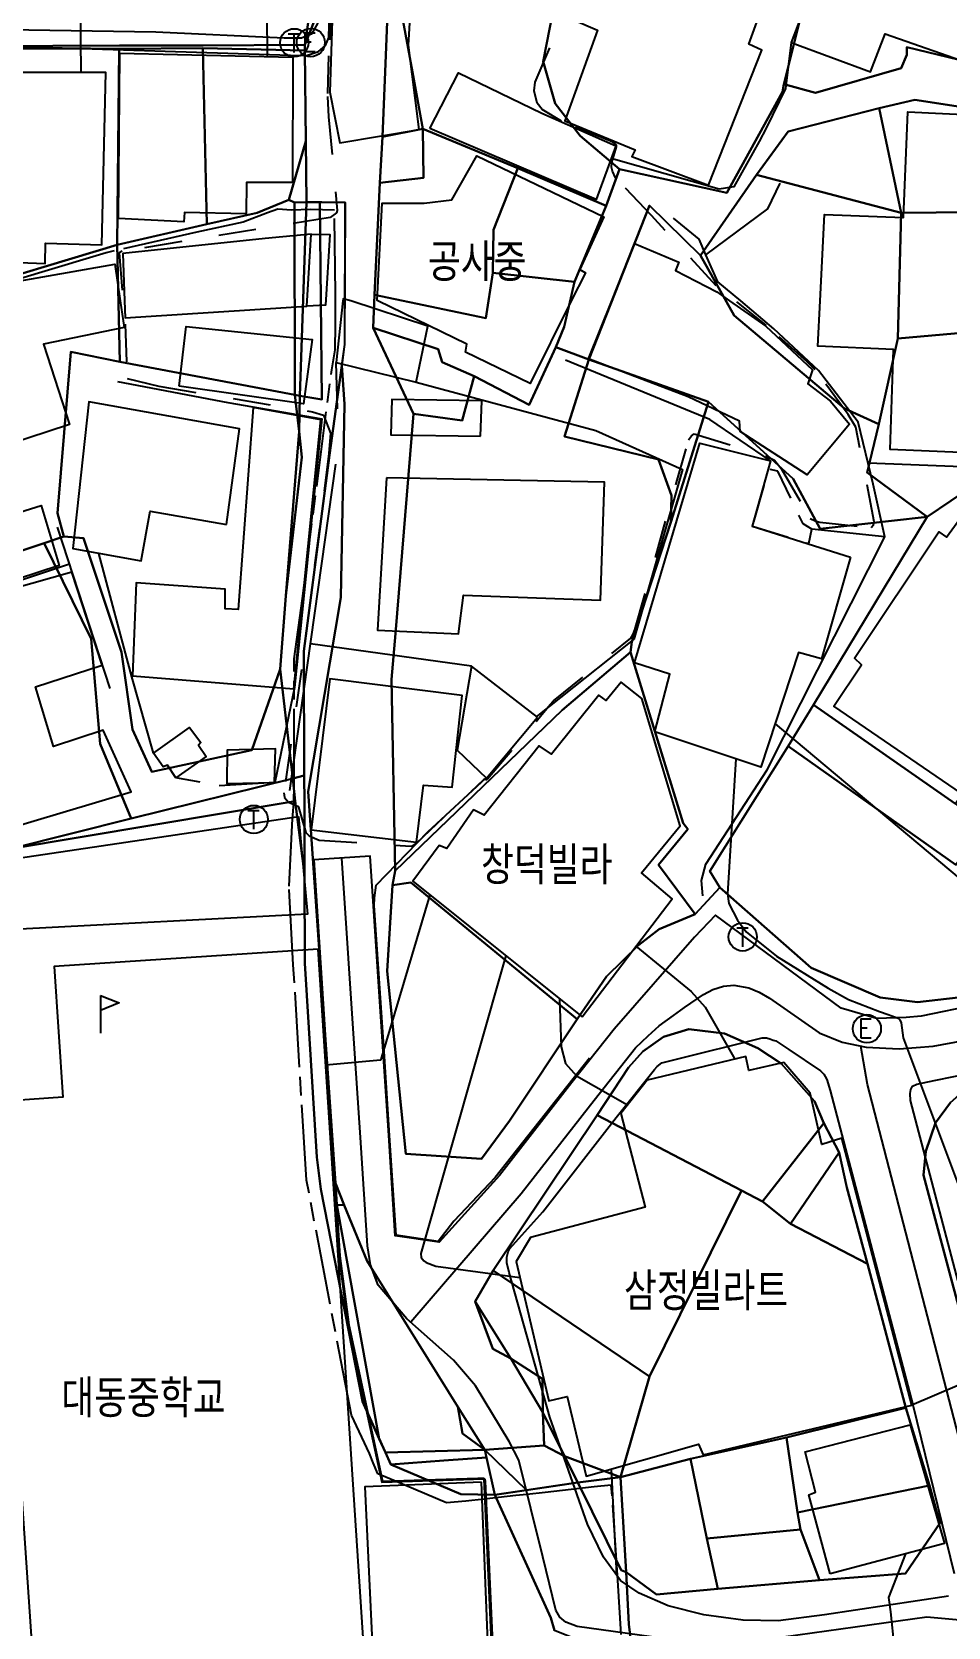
# Model space of a CAD drawing. Header units: feet. Extents: x 197796 to 199821, y 552499 to 555392.
# Drawn here: x 198938 to 198986.7, y 553623.1 to 553707.9 of the extents above; entities that cross this region are included whole.
import ezdxf

# ---------------------------------------------------------------- set-up
doc = ezdxf.new("R2010")
doc.units = ezdxf.units.FT
doc.header["$MEASUREMENT"] = 0
for name, pattern in [('ANYANG3', [3, 2, -1]), ('ANYANG6', [4, 2, -2]), ('JEON', [12, 4, -0.5, 1, -0.5, 4, -0.5, 1, -0.5])]:
    doc.linetypes.add(name, pattern=pattern)
for name, color, linetype in [('AAA001', 7, 'CONTINUOUS'), ('AAA002', 7, 'CONTINUOUS'), ('AAA004', 7, 'ANYANG3'), ('AAA008', 7, 'CONTINUOUS'), ('AAB114', 7, 'CONTINUOUS'), ('AAC001', 7, 'CONTINUOUS'), ('AD002', 7, 'CONTINUOUS'), ('AD0022', 1, 'CONTINUOUS'), ('AE150', 7, 'CONTINUOUS'), ('AZ0202', 7, 'CONTINUOUS'), ('AZ0203', 7, 'CONTINUOUS'), ('CAA001', 7, 'CONTINUOUS'), ('CAA002', 30, 'CONTINUOUS'), ('DZ001', 7, 'ANYANG6'), ('EA0018', 7, 'JEON'), ('wipco_지적', 20, 'CONTINUOUS'), ('ZC002', 7, 'CONTINUOUS'), ('ZC500', 7, 'CONTINUOUS')]:
    doc.layers.add(name, color=color, linetype=linetype)
doc.styles.add('GHS', font='ROMANS', dxfattribs={"bigfont": 'NGSW.shx'})
doc.styles.add('NGSW', font='ROMANS.shx', dxfattribs={"bigfont": 'NGSW.shx'})

# ---------------------------------------------------------------- blocks, each defined once
blk = doc.blocks.new('AZ0203')
at = {"layer": 'AZ0203'}
blk.add_circle((0, 0), 0.75, dxfattribs=at)
at = {"layer": 'AZ0203', "style": 'GHS'}
blk.add_text('T', height=1, dxfattribs=at).set_placement((-0.362, -0.524))
blk = doc.blocks.new('AZ0202')
at = {"layer": 'AZ0202'}
blk.add_circle((0, 0), 0.75, dxfattribs=at)
at = {"layer": 'AZ0202', "style": 'GHS'}
blk.add_text('E', height=1, dxfattribs=at).set_placement((-0.496, -0.477))
blk = doc.blocks.new('AAB114')
at = {"layer": 'AAB114'}
for points in [[(0, 2), (1, 1.6), (0, 1.2)], [(0, 2), (0, 0)]]:
    blk.add_lwpolyline(points, dxfattribs=at)

msp = doc.modelspace()

# ---------------------------------------------------------------- linework, layer by layer
at = {"layer": 'AAA001', "color": 255, "flags": 128}
for points in [[(198979.14, 553715.63), (198970.5, 553718.8), (198966.76, 553708.52), (198968.04, 553707.97), (198966.3, 553703.15), (198970.05, 553701.61), (198969.87, 553701.26), (198973.95, 553699.73), (198976.78, 553706.9), (198976.1, 553707.23)], [(198957.52, 553714.09), (198956.98, 553714.18), (198956.89, 553717.05), (198954.81, 553717.24), (198953.95, 553709.01), (198953.82, 553704.67), (198954.35, 553701.98), (198958.56, 553702.7), (198958, 553707.17), (198958.28, 553711.91), (198957.37, 553711.95)], [(198981.3, 553715.07), (198978.34, 553707.31), (198982.56, 553705.75), (198983.35, 553707.78), (198991.77, 553704.84), (198993.44, 553709.62), (198990.57, 553710.73), (198990.8, 553711.61)], [(198951.85, 553706.54), (198951.83, 553699.88), (198949.38, 553699.88), (198949.37, 553698.22), (198946.08, 553698.29), (198946.05, 553697.79), (198942.58, 553697.96), (198942.65, 553706.75)], [(198932.77, 553694.8), (198935.44, 553694.7), (198935.45, 553695.69), (198938.67, 553695.58), (198938.69, 553696.66), (198941.68, 553696.57), (198941.9, 553705.72), (198932.77, 553705.73), (198932.2, 553705.7), (198932.11, 553694.79)], [(198959.13, 553702.74), (198960.65, 553705.71), (198965.08, 553703.56), (198969.02, 553701.83), (198967.97, 553698.98)], [(198979.88, 553693.58), (198980.11, 553698.18), (198984.32, 553698.02), (198984.54, 553703.63), (198991.93, 553703.27), (198991.48, 553693.58), (198991.09, 553685.37), (198983.61, 553685.68), (198983.79, 553691), (198979.76, 553691.18)], [(198956.36, 553693.59), (198956.33, 553693.6), (198956.6, 553698.77), (198958.83, 553698.78), (198960.3, 553698.95), (198961.63, 553701.29), (198968.38, 553698.05), (198967.1, 553695.26), (198967.4, 553695.08), (198966.65, 553693.59), (198964.47, 553689.2), (198961.02, 553690.86), (198961.1, 553691.28)], [(198942.9, 553693.59), (198942.93, 553692.68), (198952.58, 553693.31), (198952.6, 553693.59), (198952.81, 553697.14), (198950.38, 553696.9), (198942.8, 553696.1)], [(198975.07, 553693.59), (198976.99, 553692.24), (198979.48, 553689.93), (198979.23, 553689.18), (198980.43, 553688.26), (198981.44, 553687.04), (198979.19, 553684.34), (198975.63, 553686.65), (198975.6, 553687.19), (198972.86, 553688.49), (198967.57, 553690.51), (198968.8, 553693.59), (198970.02, 553696.63), (198972.37, 553695.65), (198972.19, 553695.2), (198974.39, 553694.06)], [(198932.76, 553689.92), (198933.8, 553690.27), (198933.15, 553693.59), (198933.09, 553693.9), (198942.38, 553695.54), (198942.67, 553693.59), (198942.87, 553692.17), (198938.58, 553691.28), (198939.97, 553687.02), (198934.38, 553685.19), (198935.38, 553681.76), (198938.46, 553682.72), (198939.42, 553679.53), (198932.76, 553677.35), (198931.45, 553676.77), (198927.95, 553689.73), (198929.6, 553691.47), (198931.26, 553693.02), (198932.77, 553692.98)], [(198954.51, 553693.59), (198954.15, 553690.32), (198958.41, 553689.26), (198959.02, 553692.24), (198954.92, 553693.59), (198954.52, 553693.7)], [(198945.8, 553689.05), (198946.18, 553692.22), (198952.88, 553691.54), (198952.41, 553688.11)], [(198948.32, 553681.7), (198949, 553686.79), (198940.99, 553688.23), (198940.14, 553680.42), (198943.77, 553679.78), (198944.26, 553682.42)], [(198953.34, 553687.27), (198949.74, 553687.92), (198948.94, 553677.18), (198948.25, 553677.23), (198948.24, 553678.27), (198943.52, 553678.61), (198943.31, 553673.67), (198951.9, 553672.97), (198952.66, 553680.56)], [(198961.82, 553686.4), (198961.9, 553688.28), (198957.11, 553688.34), (198957.05, 553686.46)], [(198981.5, 553679.97), (198979.95, 553674.57), (198978.74, 553674.9), (198976.73, 553668.81), (198971.09, 553670.68), (198971.89, 553673.75), (198970.02, 553674.35), (198973.48, 553686.03), (198977.24, 553685.09), (198976.27, 553681.62)], [(198956.82, 553684.19), (198956.35, 553676.08), (198960.66, 553675.9), (198960.92, 553677.94), (198968.2, 553677.69), (198968.42, 553683.96)], [(198987.41, 553667.41), (198980.61, 553672.05), (198982.08, 553674.24), (198981.71, 553674.6), (198986.2, 553681.32), (198986.6, 553681.03), (198988.39, 553683.49), (198995.15, 553678.88)], [(198952.81, 553665.48), (198958.42, 553664.82), (198958.8, 553667.86), (198960.31, 553667.75), (198960.84, 553672.62), (198953.81, 553673.5)], [(198964.85, 553671.46), (198961.34, 553674.18), (198960.59, 553669.72), (198962.15, 553668.23)], [(198945.63, 553668.25), (198945.18, 553668.92), (198944.94, 553668.82), (198944.44, 553669.56), (198946.35, 553670.92), (198946.96, 553670.12), (198946.83, 553669.97), (198947.23, 553669.37)], [(198950.87, 553668), (198950.93, 553669.78), (198948.36, 553669.72), (198948.34, 553667.94)], [(198952.14, 553666.19), (198952.62, 553661), (198937, 553660.19), (198936.41, 553663.85)]]:
    msp.add_lwpolyline(points, close=True, dxfattribs=at)
msp.add_lwpolyline([(198932.76, 553677.1), (198935.17, 553668.54), (198933.57, 553667.98), (198934.28, 553664.83), (198943.25, 553667.5), (198941.76, 553670.77), (198939.12, 553669.9), (198938.16, 553673.08), (198941.71, 553674.23), (198940.09, 553679.17), (198932.76, 553677.1)], dxfattribs=at)
at = {"layer": 'AAA002', "color": 255, "flags": 128}
for points in [[(198967.23, 553655.54), (198972.01, 553661.82), (198970.38, 553663.2), (198972.44, 553665.69), (198970.4, 553672.46), (198969.31, 553673.33), (198968.51, 553672.35), (198968.12, 553672.63), (198965.6, 553669.5), (198964.94, 553669.94), (198962.02, 553666.26), (198961.45, 553666.55), (198960.03, 553664.49), (198959.63, 553664.64), (198958.23, 553662.75)], [(198984.76, 553634.91), (198981.03, 553649.09), (198979.98, 553648.76), (198979.35, 553651.48), (198977.96, 553653.11), (198976.1, 553652.69), (198975.93, 553653.44), (198970.68, 553652.18), (198969.29, 553650.41), (198970.58, 553645.43), (198964.49, 553643.81), (198963.72, 553642.54), (198965.45, 553635.13), (198966.44, 553635.36), (198967.45, 553631.14), (198973.41, 553632.83), (198973.67, 553632.27)]]:
    msp.add_lwpolyline(points, close=True, dxfattribs=at)
at = {"layer": 'AAA004', "color": 255, "flags": 128}
msp.add_lwpolyline([(198976.28, 553681.62), (198979.29, 553680.69), (198979.45, 553681.46), (198978.98, 553681.74), (198977.64, 553684.53), (198977.14, 553684.65)], close=True, dxfattribs=at)
at = {"layer": 'AAA008', "color": 255, "flags": 128}
for points in [[(198932.75, 553639.82), (198936.75, 553640.07), (198939.44, 553600.49), (198957.06, 553600.07), (198953.19, 553659.13), (198939.16, 553658.22), (198939.62, 553651.27), (198932.75, 553650.79), (198914.92, 553649.16), (198915.61, 553638.81)], [(198980.42, 553625.94), (198979.29, 553630.14), (198979.63, 553630.29), (198979.08, 553632.42), (198984.68, 553633.87), (198986.49, 553627.55)], [(198961.88, 553630.81), (198955.67, 553630.56), (198956.53, 553612.53), (198962.58, 553612.94)]]:
    msp.add_lwpolyline(points, close=True, dxfattribs=at)
at = {"layer": 'AAC001', "color": 255, "flags": 128}
for points in [[(198978.34, 553707.31), (198978.05, 553704.87), (198977.01, 553702.77), (198976.64, 553702.06), (198975.3, 553699.65), (198974.52, 553699.53), (198968.77, 553701.15)], [(198973.81, 553696.04), (198977.11, 553698.48), (198977.75, 553699.84)], [(198975.66, 553693.59), (198974.45, 553694.6), (198973.81, 553696.04), (198973.45, 553696.86), (198972.09, 553697.99)], [(198973.65, 553661.98), (198973.57, 553662.78), (198973.8, 553663.65), (198977.06, 553668.66), (198983.33, 553681.04), (198982.71, 553683.85), (198981.9, 553687.14), (198979.79, 553689.88), (198977.43, 553692.1), (198975.66, 553693.59)], [(198977.24, 553685.09), (198974.02, 553687.28), (198966.34, 553690.43)], [(198954.22, 553687.85), (198954.15, 553690.32)], [(198942.52, 553689.3), (198948.38, 553688.19), (198953.39, 553687.32), (198951.94, 553673.05), (198950.88, 553667.99), (198947.92, 553667.81)], [(198958.41, 553689.26), (198967.96, 553686.69), (198972.56, 553684.63), (198969.98, 553675.6)], [(198951.68, 553667.56), (198954.13, 553684.91)], [(198991.03, 553684.62), (198982.43, 553684.96)], [(198939.32, 553681.57), (198942.12, 553672.99)], [(198983.33, 553681.04), (198979.45, 553681.46)], [(198944.44, 553669.56), (198943.29, 553673.6), (198941.53, 553680.17)], [(198939.96, 553679.6), (198932.76, 553677.2)], [(198961.34, 553674.18), (198952.78, 553675.36)], [(198964.81, 553671.48), (198969.98, 553675.6)], [(198946.91, 553668.01), (198945.63, 553668.25)], [(198967.62, 553653.35), (198962.61, 553647), (198960.4, 553644.68), (198959.57, 553643.61), (198957.33, 553643.94), (198956.99, 553649.23), (198956.71, 553653.43), (198956.17, 553661.45), (198956.18, 553661.87), (198956.28, 553662.54), (198959.03, 553665.37), (198962.13, 553668.24)], [(198953.61, 553653.23), (198953.89, 553649.03), (198954.29, 553642.84), (198954.77, 553639.17), (198956.58, 553630.82), (198962, 553630.99)], [(198990.92, 553637.53), (198984.76, 553634.91)], [(198968.77, 553631.51), (198969.05, 553625.89)], [(198962, 553630.99), (198962.46, 553620.74)]]:
    msp.add_lwpolyline(points, dxfattribs=at)
at = {"layer": 'AD002', "color": 255, "flags": 128}
for points in [[(198908.41, 553703.8), (198908.36, 553705.31), (198908.27, 553707.94), (198912.22, 553707.98), (198918.6, 553708.08), (198921.74, 553708.01), (198929.16, 553707.97), (198934.41, 553708.05), (198944.56, 553707.88), (198951.39, 553707.57), (198952.31, 553707.57), (198952.87, 553707.8), (198953.18, 553708.32), (198953.43, 553711.9), (198953.86, 553714.9), (198954.37, 553718.04), (198955.28, 553722.26), (198956.12, 553725.81), (198956.51, 553727.86), (198956.54, 553729.4), (198956.21, 553730.62), (198955.09, 553733.59), (198952.66, 553740.46)], [(198970.92, 553622.59), (198966.97, 553623.14), (198966.36, 553623.38), (198966.05, 553623.64), (198965.83, 553624.01), (198965.13, 553626.85), (198963.86, 553631.98), (198963.34, 553632.98), (198961.55, 553635.93), (198960.39, 553637.29), (198957.91, 553639.5), (198956.39, 553641.29), (198955.98, 553642.37), (198955.81, 553643.37), (198955.44, 553649.13), (198955.16, 553653.33), (198954.45, 553663.98)], [(198958.11, 553639.33), (198963.99, 553646.15), (198967.86, 553651.12), (198970.07, 553653.9), (198970.74, 553654.54), (198971.33, 553655.06), (198972.09, 553655.62), (198972.67, 553656.03), (198973.68, 553656.73), (198974.17, 553656.99), (198974.74, 553657.18), (198975.3, 553657.22), (198976.1, 553657.08), (198976.64, 553656.85), (198977.2, 553656.54), (198979.83, 553654.69), (198981.05, 553654.19), (198982.33, 553653.93), (198984.08, 553653.84), (198985.9, 553653.99), (198988.68, 553654.49)], [(199003.98, 553522.69), (199007.72, 553532.35), (199010.3, 553538.03), (199010.66, 553539.42), (199010.73, 553541.03), (199007.9, 553553.46), (199005.03, 553564.74), (199002.12, 553576.24), (198999.23, 553586.45), (198997.58, 553591.85), (198994.88, 553602.07), (198989.44, 553620.2), (198989.21, 553623.31), (198989.17, 553625.24), (198989.02, 553626.27), (198988.14, 553629.79), (198982.41, 553651.94), (198982.05, 553653.98)], [(199021.46, 553620.96), (199019.28, 553623.59), (199017.47, 553625.43), (199014.8, 553627.13), (199012.69, 553628.07), (199010.85, 553628.24), (199009.15, 553628.03), (199001.03, 553625.81), (198992.91, 553623.79), (198990.62, 553623.18), (198985.56, 553623.65), (198976.42, 553622.37)]]:
    msp.add_lwpolyline(points, dxfattribs=at)
at = {"layer": 'AD0022', "color": 255, "flags": 128}
for points in [[(198907.68, 553710.51), (198907.84, 553703.72), (198908.99, 553703.87), (198908.74, 553707.03), (198911.57, 553706.93), (198918.77, 553707.07), (198923.47, 553707.02), (198927.36, 553706.95), (198932.77, 553707.02), (198941.17, 553706.98), (198952.27, 553706.63), (198952.63, 553706.65), (198953.2, 553706.84), (198953.58, 553707.15), (198953.75, 553707.59), (198953.82, 553709.56)], [(198988.19, 553656.18), (198985.26, 553655.58), (198984.46, 553655.5), (198982.88, 553655.46), (198981, 553656), (198974.32, 553660.94), (198973.21, 553659.77), (198968.93, 553654.89), (198966.68, 553652.05), (198962.84, 553647.11), (198959.62, 553643.57), (198957.28, 553643.9), (198956.94, 553649.23), (198956.66, 553653.43), (198955.95, 553664.08), (198952.96, 553663.88), (198953.66, 553653.23), (198953.94, 553649.03), (198954.34, 553642.84), (198954.82, 553639.17), (198956.62, 553630.87), (198961.68, 553631.03), (198962, 553631.02), (198962.06, 553630.98), (198962.08, 553630.87), (198962.47, 553622.3)], [(198986.71, 553624.75), (198980.12, 553623.77), (198977.66, 553623.45), (198975.79, 553623.48), (198973.7, 553623.77), (198971.81, 553624.25), (198970.26, 553624.91), (198969.26, 553625.59), (198968.37, 553626.83), (198967.51, 553628.59), (198965.51, 553634.27), (198963.34, 553641.95), (198963.22, 553642.47), (198963.23, 553642.78), (198963.29, 553643.06), (198963.38, 553643.24), (198965.14, 553645.18), (198969.04, 553650.19), (198971.07, 553652.75), (198971.21, 553652.91), (198971.47, 553653.1), (198972.1, 553653.25), (198976.81, 553654.43), (198977.03, 553654.43), (198977.21, 553654.38), (198977.39, 553654.31), (198977.52, 553654.27), (198978.22, 553653.81), (198979.9, 553652.68), (198980.08, 553652.49), (198980.16, 553652.38), (198980.24, 553652.21), (198980.42, 553651.62), (198984.81, 553634.92), (198987.02, 553625.96)], [(198988.69, 553635.9), (198984.69, 553651.1), (198984.67, 553651.46), (198984.71, 553651.68), (198984.8, 553651.85), (198985.03, 553651.97), (198985.94, 553652.15), (198989.09, 553652.8)]]:
    msp.add_lwpolyline(points, dxfattribs=at)
at = {"layer": 'AE150', "color": 255}
msp.add_lwpolyline([(198952.58, 553693.31), (198952.81, 553697.14), (198953.81, 553697.12), (198953.58, 553693.35), (198952.58, 553693.31)], dxfattribs=at)
at = {"layer": 'CAA001', "color": 255, "elevation": 55, "flags": 128}
msp.add_lwpolyline([(198975.41, 553669.247), (198974.95, 553662.08), (198975.03, 553661.57), (198975.49, 553660.67), (198975.95, 553660.06), (198977.57, 553658.77), (198980.31, 553657.06), (198981.39, 553656.47), (198983.04, 553655.82), (198983.51, 553655.66), (198983.89, 553655.53), (198984.04, 553655.47), (198984.12, 553655.38), (198984.2, 553655.23), (198984.3, 553654.42), (198991.268, 553635.856)], dxfattribs=at)
at = {"layer": 'CAA002', "color": 255, "flags": 128}
for points, elevation in [([(198940.53, 553709.241), (198940.57, 553705.721)], 57), ([(198950.46, 553708.82), (198950.48, 553706.571)], 56), ([(198977.489, 553671.111), (198989.47, 553661.06), (198991.06, 553660.11), (198992.48, 553659.55), (198993.89, 553659.25), (198995.25, 553659.54), (198995.69, 553659.81), (198996.2, 553659.93), (198996.3, 553659.96), (198996.62, 553659.96), (198996.91, 553659.87), (198998.84, 553657.83), (198998.9, 553657.57), (198998.9, 553657.33), (198998.781, 553656.598)], 54), ([(198959.132, 553662.027), (198956.55, 553653.39), (198956.53, 553653.28), (198956.5, 553653.24), (198953.593, 553652.979)], 59), ([(198970.091, 553659.299), (198973.02, 553656.88), (198973.77, 553656.06), (198975.345, 553653.299)], 56), ([(198963.162, 553658.799), (198958.65, 553642.97), (198958.67, 553642.76), (198958.81, 553642.57), (198958.94, 553642.49), (198959.44, 553642.3), (198963.918, 553641.69)], 58), ([(198966.03, 553656.501), (198966.11, 553653.94), (198966.35, 553653.06), (198966.92, 553652.41), (198969.642, 553650.859)], 57), ([(198983.84, 553622.05), (198983.65, 553623.93), (198983.53, 553624.69), (198984.443, 553627.007)], 58)]:
    msp.add_lwpolyline(points, dxfattribs=dict(at, elevation=elevation))
at = {"layer": 'DZ001', "color": 255}
msp.add_lwpolyline([(198953.9, 553709.45), (198953.74, 553706.6), (198953.69, 553704.45), (198953.74, 553703.36), (198954.21, 553698.38), (198954.17, 553698.26), (198953.83, 553698.02), (198942.77, 553696.22), (198942.6, 553696.14), (198942.92, 553692.34), (198943.03, 553689.47), (198944.72, 553689.05), (198952.89, 553687.69), (198953.48, 553687.51), (198953.84, 553686.56), (198953.76, 553685.47), (198952.3, 553673.99), (198951.37, 553667.45), (198951.4, 553667.19), (198951.61, 553666.95), (198952.14, 553666.71), (198952.14, 553666.68), (198952.53, 553665.34), (198952.71, 553665.16), (198953.25, 553664.93), (198958.14, 553664.61), (198958.24, 553664.64), (198958.42, 553664.77), (198962, 553668.16), (198962.06, 553668.18), (198962.13, 553668.16), (198962.17, 553668.16), (198962.2, 553668.18), (198965.02, 553671.51), (198965.52, 553672.14), (198965.71, 553672.33), (198969.81, 553675.66), (198969.95, 553675.87), (198970.03, 553676.11), (198972.89, 553686.2), (198973.05, 553686.41), (198973.19, 553686.52), (198976.97, 553685.35), (198977.45, 553685.12), (198977.82, 553684.68), (198979.35, 553682.02), (198979.62, 553681.89), (198979.86, 553681.82), (198982.59, 553681.55), (198982.72, 553681.68), (198982.76, 553681.85), (198981.78, 553686.87), (198981.38, 553687.55), (198979.62, 553689.92), (198979.19, 553690.34), (198977.02, 553692.3), (198974.36, 553694.39), (198970.91, 553698.13), (198969.01, 553700.12), (198968.84, 553700.48), (198968.79, 553700.7), (198968.8, 553700.94), (198969.06, 553701.78), (198969.05, 553701.88), (198968.97, 553701.95), (198968.73, 553702.08), (198966.13, 553703.14), (198965.1, 553703.75), (198964.84, 553704.09), (198964.67, 553704.75), (198964.73, 553705.2), (198968.37, 553713.77)], dxfattribs=at)
at = {"layer": 'EA0018', "color": 255}
msp.add_lwpolyline([(198969.31, 553622.72), (198969.12, 553625.6), (198968.78, 553630.66), (198967.86, 553630.56), (198965.27, 553630.27), (198964.29, 553630.16), (198963.71, 553630.1), (198962.02, 553629.91), (198961.05, 553629.81), (198960.01, 553629.71), (198957.22, 553630.9), (198956.36, 553631.26), (198956.11, 553631.84), (198955.92, 553632.33), (198954.96, 553634.38), (198952.57, 553646.87), (198951.87, 553658.31), (198951.64, 553662.48), (198951.82, 553666.08), (198951.89, 553666.87), (198951.91, 553667.9), (198951.92, 553674.57), (198952.35, 553677.77), (198953.91, 553689.92), (198954.09, 553690.99), (198954.11, 553692.31), (198954.12, 553693.97), (198954.06, 553698.41), (198952.78, 553698.44), (198951.77, 553698.41), (198951.04, 553698.46), (198950.5, 553698.26), (198949.21, 553697.77), (198946.73, 553697.24), (198941.92, 553696.14), (198941.03, 553695.87), (198933.25, 553693.54)], dxfattribs=at)
at = {"layer": 'wipco_지적', "color": 20}
for points in [[(198969.622, 553719.177), (198980.541, 553715.213), (198979.86, 553712.747), (198977.955, 553705.094), (198977.875, 553704.698), (198974.916, 553699.328), (198969.219, 553700.582), (198967.121, 553702.358), (198965.788, 553704.083), (198965.154, 553706.311), (198966.531, 553713.379), (198966.888, 553714.504), (198967.938, 553714.373), (198968.375, 553715.399), (198969.622, 553719.177)], [(198980.541, 553715.213), (198983.815, 553714.002), (198991.958, 553711.036), (198993.127, 553708.338), (198992.445, 553706.486), (198992.253, 553705.192), (198989.914, 553705.756), (198984.5, 553707.063), (198984.493, 553706.666), (198984.198, 553705.954), (198979.632, 553704.641), (198977.955, 553705.094), (198979.86, 553712.747), (198980.541, 553715.213)], [(198959.834, 553713.529), (198966.531, 553713.379), (198965.154, 553706.311), (198965.788, 553704.083), (198967.121, 553702.358), (198969.219, 553700.582), (198968.509, 553698.628), (198963.807, 553700.63), (198958.76, 553702.731), (198958.2, 553705.756), (198957.689, 553708.522), (198958.718, 553711.302), (198959.615, 553713.507), (198959.834, 553713.529)], [(198952.78, 553709.199), (198952.478, 553707.2), (198947.072, 553707.164), (198942.627, 553707.165), (198931.953, 553707.107), (198925.14, 553707.108), (198920.282, 553707.137), (198918.912, 553707.178), (198912.774, 553707.116), (198913.401, 553708.871), (198920.006, 553708.957), (198920.713, 553708.957), (198926.75, 553709.015), (198931.824, 553709.009), (198942.141, 553709.126), (198952.78, 553709.199)], [(198952.78, 553709.199), (198953.284, 553709.202), (198952.478, 553707.2), (198952.78, 553709.199)], [(198957.689, 553708.522), (198958.2, 553705.756), (198958.76, 553702.731), (198956.607, 553702.311), (198956.745, 553705.756), (198956.852, 553708.415), (198957.689, 553708.522)], [(198947.061, 553707.019), (198942.608, 553706.975), (198931.953, 553707.107), (198942.627, 553707.165), (198947.072, 553707.164), (198952.478, 553707.2), (198952.481, 553706.898), (198947.061, 553707.019)], [(198931.953, 553707.107), (198942.608, 553706.975), (198942.495, 553696.572), (198933.777, 553693.944), (198932.013, 553694.479), (198931.953, 553707.107)], [(198942.608, 553706.975), (198947.061, 553707.019), (198947.272, 553697.66), (198942.495, 553696.572), (198942.608, 553706.975)], [(198952.481, 553706.898), (198952.529, 553702.081), (198951.633, 553698.958), (198949.94, 553698.268), (198947.272, 553697.66), (198947.061, 553707.019), (198952.481, 553706.898)], [(198983.015, 553703.83), (198984.917, 553704.272), (198991.842, 553703.2), (198991.632, 553698.334), (198984.189, 553698.269), (198983.015, 553703.83)], [(198978.189, 553702.589), (198983.015, 553703.83), (198984.189, 553698.269), (198976.508, 553700.281), (198978.189, 553702.589)], [(198963.807, 553700.63), (198962.511, 553697.355), (198962.475, 553695.08), (198962.102, 553692.674), (198956.193, 553693.901), (198956.477, 553699.853), (198958.796, 553700.128), (198958.76, 553702.731), (198963.807, 553700.63)], [(198956.607, 553702.311), (198958.76, 553702.731), (198958.796, 553700.128), (198956.477, 553699.853), (198956.607, 553702.311)], [(198951.633, 553698.958), (198952.529, 553702.081), (198952.574, 553698.832), (198951.933, 553698.807), (198951.633, 553698.958)], [(198968.509, 553698.628), (198966.829, 553694.598), (198962.475, 553695.08), (198962.511, 553697.355), (198963.807, 553700.63), (198968.509, 553698.628)], [(198984.189, 553698.269), (198984.018, 553691.579), (198982.998, 553687.03), (198981.185, 553687.866), (198975.304, 553692.81), (198973.526, 553695.99), (198976.508, 553700.281), (198984.189, 553698.269)], [(198951.933, 553698.807), (198951.954, 553688.592), (198942.652, 553690.356), (198942.495, 553696.572), (198947.272, 553697.66), (198949.94, 553698.268), (198951.633, 553698.958), (198951.933, 553698.807)], [(198954.443, 553690.158), (198953.786, 553685.387), (198952.434, 553674.969), (198952.451, 553668.366), (198951.846, 553668.21), (198951.168, 553674.023), (198951.48, 553677.916), (198952.329, 553685.285), (198952.179, 553686.65), (198952.213, 553688.537), (198953.384, 553688.344), (198953.274, 553698.829), (198953.377, 553698.829), (198954.631, 553698.81), (198954.6, 553691.284), (198954.443, 553690.158)], [(198952.213, 553688.537), (198951.954, 553688.592), (198951.933, 553698.807), (198952.574, 553698.832), (198952.213, 553688.537)], [(198953.274, 553698.829), (198953.384, 553688.344), (198952.213, 553688.537), (198952.574, 553698.832), (198953.274, 553698.829)], [(198973.526, 553695.99), (198975.304, 553692.81), (198981.185, 553687.866), (198982.998, 553687.03), (198982.392, 553684.468), (198985.568, 553682.119), (198979.89, 553681.469), (198978.45, 553684.128), (198973.949, 553688.22), (198967.587, 553690.469), (198970.812, 553698.654), (198973.526, 553695.99)], [(198991.632, 553698.334), (198991.442, 553692.248), (198984.018, 553691.579), (198984.189, 553698.269), (198991.632, 553698.334)], [(198933.777, 553693.944), (198942.495, 553696.572), (198942.652, 553690.356), (198940.036, 553690.883), (198939.338, 553682.301), (198939.661, 553681.06), (198938.614, 553680.72), (198931.295, 553678.27), (198929.705, 553684.493), (198929.322, 553685.295), (198928.051, 553688.219), (198927.155, 553688.935), (198933.777, 553693.944)], [(198966.829, 553694.598), (198966.279, 553692.2), (198965.831, 553691.12), (198964.406, 553688.062), (198961.492, 553689.584), (198959.779, 553690.33), (198959.574, 553691.016), (198956.112, 553692.155), (198956.193, 553693.901), (198962.102, 553692.674), (198962.475, 553695.08), (198966.829, 553694.598)], [(198958.263, 553687.59), (198956.112, 553692.155), (198959.574, 553691.016), (198959.779, 553690.33), (198961.492, 553689.584), (198960.85, 553687.233), (198958.263, 553687.59)], [(198991.442, 553692.248), (198991.254, 553688.831), (198991.824, 553687.256), (198991.524, 553684.955), (198988.094, 553683.806), (198985.568, 553682.119), (198982.392, 553684.468), (198982.998, 553687.03), (198984.018, 553691.579), (198991.442, 553692.248)], [(198951.954, 553688.592), (198952.179, 553686.65), (198951.48, 553677.916), (198951.168, 553674.023), (198949.665, 553669.716), (198944.35, 553668.566), (198943.322, 553670.819), (198942.735, 553674.916), (198940.71, 553680.974), (198939.661, 553681.06), (198939.338, 553682.301), (198940.036, 553690.883), (198942.652, 553690.356), (198951.954, 553688.592)], [(198967.587, 553690.469), (198966.294, 553686.375), (198971.281, 553685.152), (198971.979, 553683.25), (198971.951, 553681.832), (198969.874, 553675.466), (198969.808, 553674.913), (198966.162, 553671.838), (198957.289, 553663.3), (198957.095, 553673.463), (198957.297, 553675.904), (198958.263, 553687.59), (198960.85, 553687.233), (198961.492, 553689.584), (198964.406, 553688.062), (198965.831, 553691.12), (198967.587, 553690.469)], [(198967.587, 553690.469), (198973.949, 553688.22), (198971.951, 553681.832), (198971.979, 553683.25), (198971.281, 553685.152), (198966.294, 553686.375), (198967.587, 553690.469)], [(198954.105, 553646.7), (198954.184, 553645.55), (198956.439, 553633.124), (198955.544, 553635.098), (198953.328, 553646.378), (198953.113, 553648.09), (198952.486, 553658.4), (198952.471, 553663.125), (198952.468, 553666.935), (198952.451, 553668.366), (198952.434, 553674.969), (198953.786, 553685.387), (198954.443, 553690.158), (198954.589, 553688.104), (198954.396, 553677.82), (198952.661, 553667.517), (198954.105, 553646.7)], [(198952.179, 553686.65), (198951.954, 553688.592), (198952.213, 553688.537), (198952.179, 553686.65)], [(198971.951, 553681.832), (198973.949, 553688.22), (198978.45, 553684.128), (198979.89, 553681.469), (198985.568, 553682.119), (198979.539, 553672.127), (198978.176, 553669.931), (198974.022, 553663.291), (198974.55, 553662.418), (198973.241, 553660.99), (198971.283, 553663.615), (198972.852, 553665.511), (198972.605, 553665.828), (198969.808, 553674.913), (198969.874, 553675.466), (198971.951, 553681.832)], [(198952.329, 553685.285), (198951.48, 553677.916), (198952.179, 553686.65), (198952.329, 553685.285)], [(198991.524, 553684.955), (198993.59, 553684.429), (198994.944, 553683.393), (198996.539, 553682.794), (198995.059, 553678.836), (198987.084, 553666.864), (198979.539, 553672.127), (198985.568, 553682.119), (198988.094, 553683.806), (198991.524, 553684.955)], [(198939.661, 553681.06), (198940.71, 553680.974), (198942.735, 553674.916), (198943.322, 553670.819), (198944.35, 553668.566), (198949.665, 553669.716), (198951.168, 553674.023), (198951.846, 553668.21), (198943.24, 553666.084), (198941.596, 553670.057), (198941.124, 553675.632), (198938.614, 553680.72), (198939.661, 553681.06)], [(198938.614, 553680.72), (198941.124, 553675.632), (198941.596, 553670.057), (198943.24, 553666.084), (198936.827, 553664.467), (198935.161, 553664.074), (198935.051, 553664.03), (198931.927, 553675.701), (198931.295, 553678.27), (198938.614, 553680.72)], [(198969.808, 553674.913), (198972.605, 553665.828), (198972.852, 553665.511), (198971.283, 553663.615), (198973.241, 553660.99), (198971.317, 553660.206), (198970.218, 553659.356), (198968.516, 553657.694), (198966.97, 553655.416), (198958.114, 553662.673), (198957.138, 553662.54), (198957.289, 553663.3), (198966.162, 553671.838), (198969.808, 553674.913)], [(198979.539, 553672.127), (198987.084, 553666.864), (198988.15, 553666.048), (198988.635, 553665.712), (198987.105, 553663.626), (198978.176, 553669.931), (198979.539, 553672.127)], [(198978.176, 553669.931), (198987.105, 553663.626), (198988.635, 553665.712), (198996.438, 553660.324), (198995.9, 553659.801), (198991.82, 553657.488), (198989.851, 553656.878), (198985.059, 553656.329), (198983.075, 553656.577), (198979.406, 553658.141), (198974.55, 553662.418), (198974.022, 553663.291), (198978.176, 553669.931)], [(198952.451, 553668.366), (198952.468, 553666.935), (198952.471, 553663.125), (198951.973, 553666.996), (198951.846, 553668.21), (198952.451, 553668.366)], [(198951.973, 553666.996), (198936.827, 553664.467), (198943.24, 553666.084), (198951.846, 553668.21), (198951.973, 553666.996)], [(198957.138, 553662.54), (198958.114, 553662.673), (198966.97, 553655.416), (198963.372, 553650.011), (198961.873, 553647.989), (198957.857, 553648.262), (198956.858, 553657.965), (198957.138, 553662.54)], [(198980.086, 553649.893), (198976.811, 553645.738), (198975.7, 553646.314), (198968.019, 553650.308), (198969.701, 553652.843), (198970.459, 553653.701), (198971.563, 553654.475), (198972.909, 553654.886), (198974.807, 553654.655), (198976.567, 553653.872), (198977.804, 553653.069), (198979.576, 553651.054), (198980.086, 553649.893)], [(198989.743, 553652.731), (198998.449, 553641.548), (198997.632, 553640.93), (198993.477, 553638.348), (198991.988, 553637.399), (198987.312, 553639.905), (198985.38, 553647.131), (198985.5, 553648.396), (198986.019, 553649.916), (198986.816, 553650.988), (198987.605, 553651.673), (198988.533, 553652.287), (198989.743, 553652.731)], [(198968.019, 553650.308), (198975.7, 553646.314), (198970.803, 553636.433), (198962.494, 553642.057), (198968.019, 553650.308)], [(198980.904, 553648.341), (198978.315, 553644.539), (198976.811, 553645.738), (198980.086, 553649.893), (198980.904, 553648.341)], [(198978.315, 553644.539), (198980.904, 553648.341), (198981.309, 553646.467), (198982.401, 553642.411), (198978.315, 553644.539)], [(198954.105, 553646.7), (198954.582, 553645.529), (198954.184, 553645.55), (198954.105, 553646.7)], [(198975.7, 553646.314), (198976.811, 553645.738), (198978.315, 553644.539), (198982.401, 553642.411), (198984.441, 553634.772), (198978.104, 553633.197), (198972.995, 553632.048), (198969.271, 553631.076), (198970.803, 553636.433), (198975.7, 553646.314)], [(198960.625, 553634.821), (198960.871, 553633.41), (198962.059, 553632.525), (198956.771, 553632.393), (198956.439, 553633.124), (198954.184, 553645.55), (198954.582, 553645.529), (198955.792, 553642.561), (198960.625, 553634.821)], [(198961.545, 553640.418), (198962.494, 553642.057), (198970.803, 553636.433), (198969.271, 553631.076), (198966.296, 553632.202), (198965.131, 553634.522), (198965.126, 553636.306), (198963.441, 553637.379), (198961.545, 553640.418)], [(198961.545, 553640.418), (198963.441, 553637.379), (198962.479, 553637.908), (198961.545, 553640.418)], [(198965.131, 553634.522), (198963.441, 553637.379), (198965.126, 553636.306), (198965.131, 553634.522)], [(198960.625, 553634.821), (198962.059, 553632.525), (198960.871, 553633.41), (198960.625, 553634.821)], [(198965.131, 553634.522), (198966.296, 553632.202), (198965.203, 553632.764), (198965.131, 553634.522)], [(198978.104, 553633.197), (198984.441, 553634.772), (198985.707, 553630.646), (198978.672, 553629.208), (198978.104, 553633.197)], [(198965.203, 553632.764), (198966.296, 553632.202), (198967.003, 553630.799), (198964.275, 553630.396), (198962.059, 553632.525), (198965.203, 553632.764)], [(198972.995, 553632.048), (198978.104, 553633.197), (198978.672, 553629.208), (198978.836, 553628.298), (198973.863, 553627.829), (198972.995, 553632.048)], [(198962.147, 553632.134), (198959.878, 553631.965), (198957.06, 553631.755), (198956.771, 553632.393), (198962.059, 553632.525), (198962.147, 553632.134)], [(198957.06, 553631.755), (198959.878, 553631.965), (198962.147, 553632.134), (198962.593, 553630.147), (198960.776, 553630.171), (198957.06, 553631.755)], [(198962.059, 553632.525), (198964.275, 553630.396), (198962.593, 553630.147), (198962.147, 553632.134), (198962.059, 553632.525)], [(198966.296, 553632.202), (198969.271, 553631.076), (198967.003, 553630.799), (198966.296, 553632.202)], [(198969.271, 553631.076), (198972.995, 553632.048), (198973.863, 553627.829), (198974.447, 553625.148), (198971.187, 553624.849), (198969.561, 553626.031), (198969.271, 553631.076)], [(198969.561, 553626.031), (198969.312, 553626.14), (198967.003, 553630.799), (198969.271, 553631.076), (198969.561, 553626.031)], [(198962.593, 553630.147), (198967.003, 553630.799), (198969.312, 553626.14), (198969.561, 553626.031), (198969.718, 553623.262), (198969.894, 553621.793), (198969.942, 553621.247), (198965.754, 553622.936), (198965.556, 553623.601), (198962.593, 553630.147)], [(198986.08, 553629.271), (198986.262, 553628.663), (198984.419, 553625.961), (198979.859, 553625.602), (198978.836, 553628.298), (198978.672, 553629.208), (198985.707, 553630.646), (198986.08, 553629.271)], [(198978.836, 553628.298), (198979.859, 553625.602), (198974.447, 553625.148), (198973.863, 553627.829), (198978.836, 553628.298)]]:
    msp.add_lwpolyline(points, close=True, dxfattribs=at)
for points in [[(198969.894, 553621.793), (198969.718, 553623.262), (198969.561, 553626.031), (198971.187, 553624.849), (198974.447, 553625.148), (198979.859, 553625.602), (198984.419, 553625.961), (198986.262, 553628.663), (198986.08, 553629.271), (198985.707, 553630.646), (198984.441, 553634.772), (198982.401, 553642.411), (198981.309, 553646.467), (198980.904, 553648.341), (198980.086, 553649.893), (198979.576, 553651.054), (198977.804, 553653.069), (198976.567, 553653.872), (198974.807, 553654.655), (198972.909, 553654.886), (198971.563, 553654.475), (198970.459, 553653.701), (198969.701, 553652.843), (198968.019, 553650.308), (198962.494, 553642.057), (198961.545, 553640.418), (198962.479, 553637.908), (198963.441, 553637.379), (198965.131, 553634.522), (198965.203, 553632.764), (198962.059, 553632.525), (198960.625, 553634.821), (198955.792, 553642.561), (198954.582, 553645.529), (198954.105, 553646.7), (198952.661, 553667.517), (198954.396, 553677.82), (198954.589, 553688.104), (198954.443, 553690.158), (198954.609, 553691.268), (198954.633, 553698.811), (198953.378, 553698.829), (198953.274, 553698.829), (198952.574, 553698.832), (198952.529, 553702.081), (198952.481, 553706.898), (198952.478, 553707.2), (198953.284, 553709.202)], [(198956.852, 553708.415), (198956.745, 553705.756), (198956.607, 553702.311), (198956.477, 553699.853), (198956.193, 553693.901), (198956.112, 553692.155), (198958.263, 553687.59), (198957.297, 553675.904), (198957.095, 553673.463), (198957.289, 553663.3), (198957.138, 553662.54), (198956.858, 553657.965), (198957.857, 553648.262), (198961.873, 553647.989), (198963.372, 553650.011), (198966.97, 553655.416), (198968.516, 553657.694), (198970.218, 553659.356), (198971.317, 553660.206), (198973.241, 553660.99), (198974.55, 553662.418), (198979.406, 553658.141), (198983.075, 553656.577), (198985.059, 553656.329), (198989.851, 553656.878)], [(198991.842, 553703.2), (198984.917, 553704.272), (198983.015, 553703.83), (198978.189, 553702.589), (198976.508, 553700.281), (198973.526, 553695.99), (198970.812, 553698.654), (198967.587, 553690.469), (198965.831, 553691.12), (198966.279, 553692.2), (198966.829, 553694.598), (198968.509, 553698.628), (198969.219, 553700.582), (198974.916, 553699.328), (198977.875, 553704.698), (198977.955, 553705.094), (198979.632, 553704.641), (198984.198, 553705.954), (198984.493, 553706.666), (198984.5, 553707.063), (198989.914, 553705.756)], [(198936.827, 553664.467), (198951.973, 553666.996), (198952.471, 553663.125), (198952.486, 553658.4), (198953.113, 553648.09), (198953.328, 553646.378), (198955.544, 553635.098), (198957.059, 553631.755), (198960.776, 553630.171), (198962.593, 553630.147), (198965.556, 553623.601), (198965.754, 553622.936)], [(198986.816, 553650.988), (198986.019, 553649.916), (198985.5, 553648.396), (198985.38, 553647.131), (198987.312, 553639.905)]]:
    msp.add_lwpolyline(points, dxfattribs=at)

# ---------------------------------------------------------------- block references
at = {"layer": 'AAB114', "color": 255}
msp.add_blockref('AAB114', (198941.61, 553654.68), dxfattribs=at)
at = {"layer": 'AZ0202', "color": 255}
for p in [(198952.8, 553707.31), (198982.37, 553654.91)]:
    msp.add_blockref('AZ0202', p, dxfattribs=at)
at = {"layer": 'AZ0203', "color": 255}
for p in [(198951.92, 553707.3), (198949.77, 553666.03), (198975.77, 553659.79)]:
    msp.add_blockref('AZ0203', p, dxfattribs=at)

# ---------------------------------------------------------------- texts
at = {"layer": 'ZC002', "style": 'NGSW'}
for s, p in [('창덕빌라', (198961.85, 553662.58)), ('삼정빌라트', (198969.45, 553639.94)), ('대동중학교', (198939.53, 553634.26))]:
    msp.add_text(s, height=2, dxfattribs=at).set_placement(p)
at = {"layer": 'ZC500', "style": 'GHS'}
msp.add_text('공사중', height=2, dxfattribs=at).set_placement((198959.03, 553694.63))

doc.saveas('drawing.dxf')
